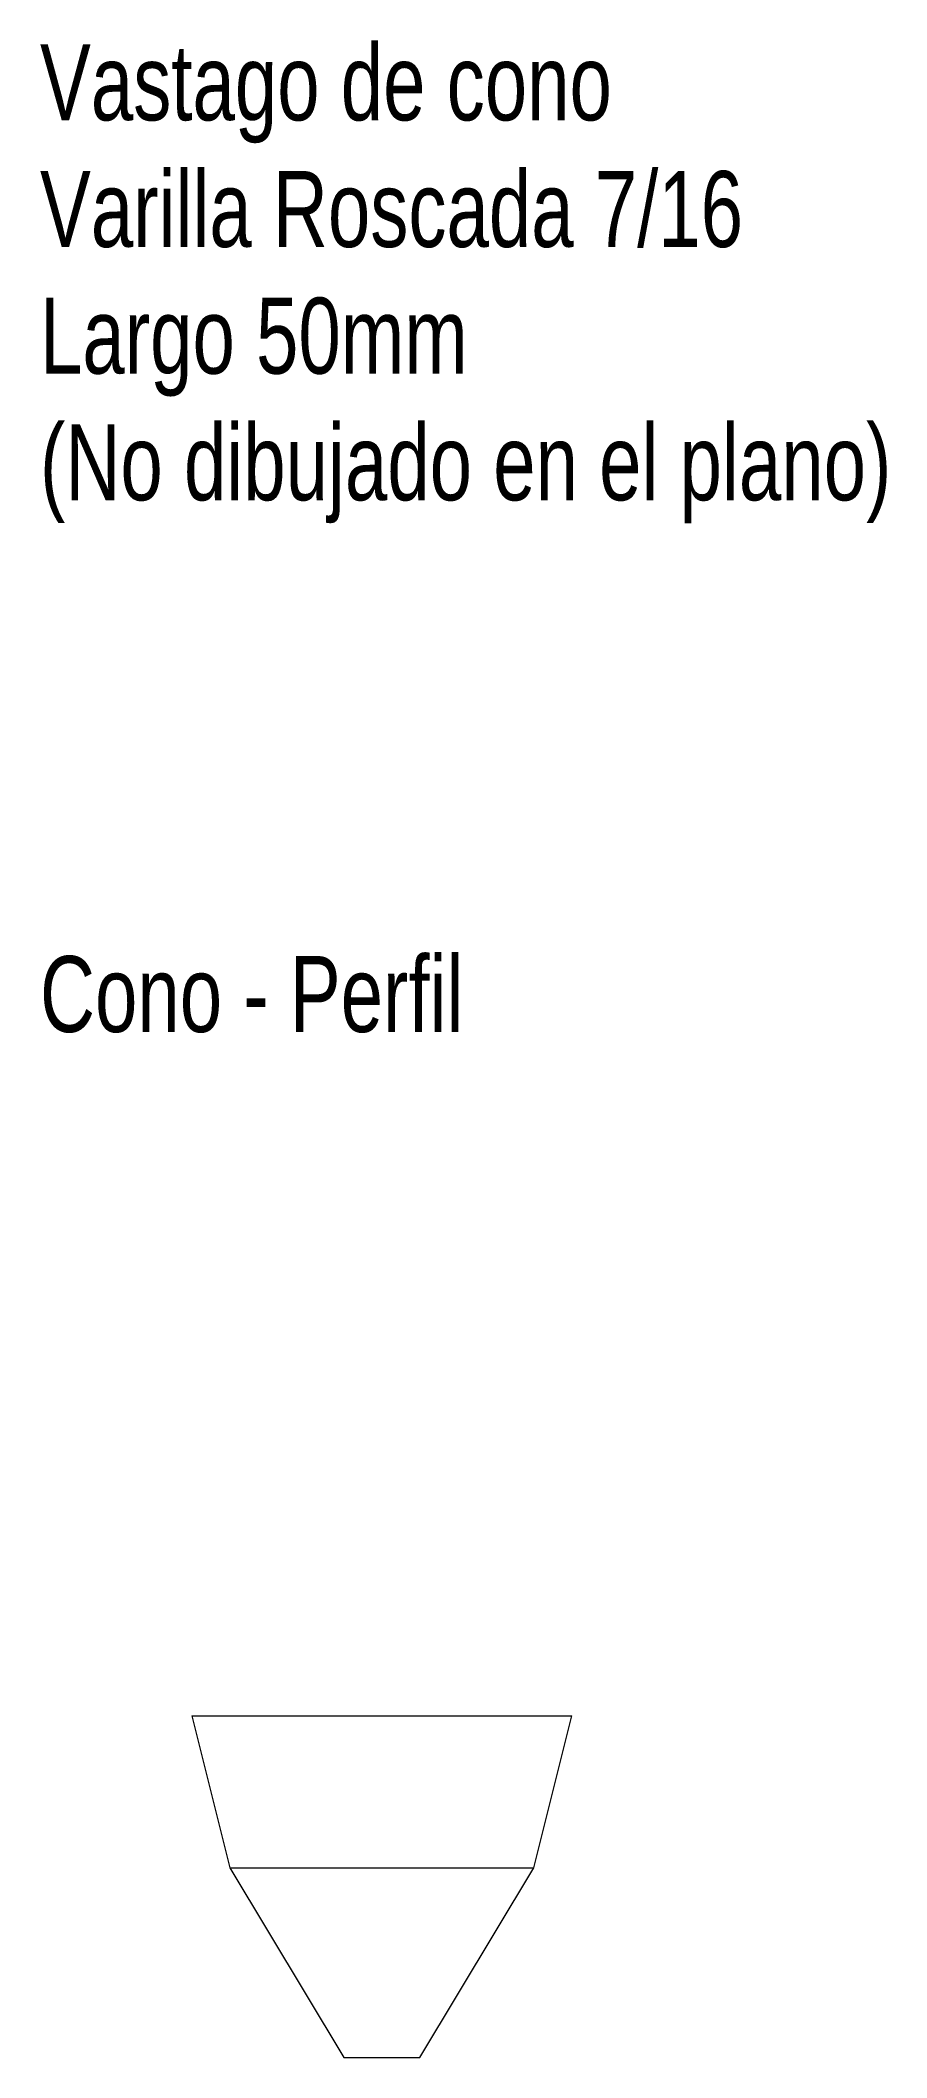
# Model space of a CAD drawing. Extents: x -9 to 13.3, y 0 to 53.1.
import ezdxf

# ---------------------------------------------------------------- set-up
doc = ezdxf.new("R2010")
doc.units = 0
doc.layers.add('cono', color=7, linetype='CONTINUOUS', lineweight=0)
doc.layers.add('medidas', color=5, linetype='CONTINUOUS', lineweight=0)
doc.styles.get("Standard").update_dxf_attribs({"font": 'txt', "width": 0.75})

msp = doc.modelspace()

# ---------------------------------------------------------------- linework, layer by layer
at = {"layer": 'cono'}
for p, q in [((-5, 9), (5, 9)), ((-5, 9), (-4, 5)), ((4, 5), (5, 9)), ((-4, 5), (4, 5)), ((-4, 5), (-1, 0)), ((1, 0), (4, 5)), ((-1, 0), (1, 0))]:
    msp.add_line(p, q, dxfattribs=at)

# ---------------------------------------------------------------- texts
at = {"layer": 'medidas', "char_height": 2, "width": 100, "attachment_point": 1}
for s, insert in [('Vastago de cono\\PVarilla Roscada 7/16\\PLargo 50mm\\P(No dibujado en el plano)', (-9, 53)), ('Cono - Perfil', (-9, 29))]:
    msp.add_mtext(s, dxfattribs=dict(at, insert=insert))

doc.saveas('drawing.dxf')
